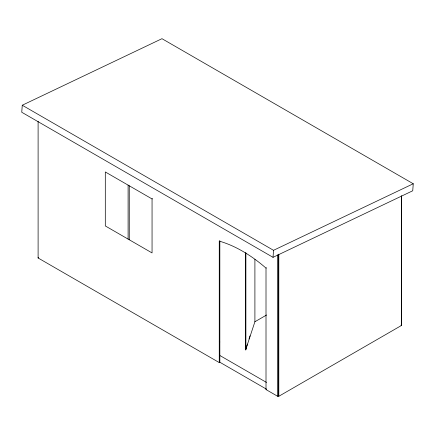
<?xml version="1.0" encoding="UTF-8"?>
<svg xmlns="http://www.w3.org/2000/svg" width="435" height="435" viewBox="0 0 435 435"><rect width="100%" height="100%" fill="white"/><g stroke="black" fill="none" stroke-linecap="round" stroke-linejoin="round"><path stroke-width="0.65" d="M22.261 105.232L21.75 112.252L273.028 257.324L412.739 190.775L413.25 183.76L161.972 38.688L22.261 105.232L273.533 250.31L413.25 183.76M273.028 257.324L273.533 250.31M254.905 259.309L254.905 321.753L245.639 349.87L247.428 344.107M249.021 338.985L250.022 335.782M38.106 121.267L38.106 257.988L38.688 257.65L38.106 257.313M152.054 198.947L152.054 252.925L105.303 225.939L105.303 171.956L152.054 198.947L152.642 198.61M219.256 362.578L219.256 241.12L219.838 240.783L219.838 362.241L219.256 362.578L38.106 257.988M219.256 241.12A134.295 77.533 60 0 1 266.008 268.107L266.59 267.77M254.905 321.753L266.59 315.005M266.008 268.107L266.008 389.57L266.59 389.227M266.008 389.57L277.693 396.312L278.275 395.975L278.808 396.285L401.527 325.434L401.527 195.908M400.994 325.13L401.527 325.434M219.256 341.66L219.838 341.997M219.555 355.324L266.53 382.447M219.555 362.072L266.53 389.194M401.576 195.94L401.576 324.793M278.808 254.192L278.808 396.285M278.275 254.562L278.275 395.975M277.693 254.899L277.693 396.312M245.884 252.844L245.884 349.903M245.639 252.806L245.639 349.87M129.266 185.788L129.266 239.772M128.097 185.114L128.097 239.092"/></g></svg>
